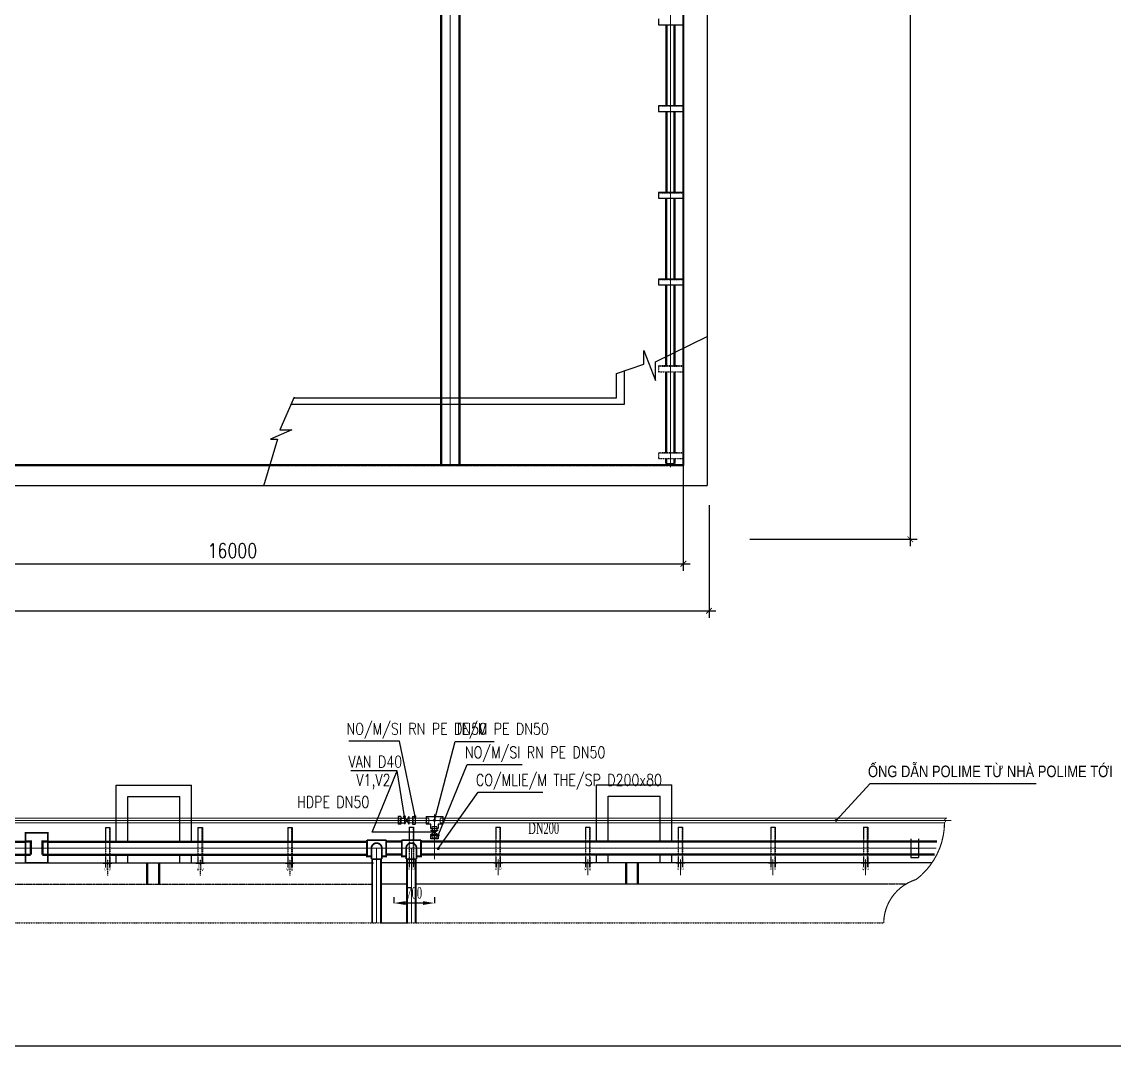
# Model space of a CAD drawing. Header units: millimetres. Extents: x -702765 to 835888, y -645289 to 262.
# Drawn here: x 765874 to 784754, y -341137 to -323426 of the extents above; entities that cross this region are included whole.
import ezdxf
from ezdxf.enums import TextEntityAlignment as Align

# ---------------------------------------------------------------- set-up
doc = ezdxf.new("R2010")
doc.units = ezdxf.units.MM
doc.header["$LTSCALE"] = 0.01
for name, pattern in [('CENTER', [2, 1.25, -0.25, 0.25, -0.25]), ('DASHED', [19.05, 12.7, -6.35]), ('HIDDEN', [9.525, 6.35, -3.175]), ('HIDDEN2', [0.1875, 0.125, -0.0625])]:
    doc.linetypes.add(name, pattern=pattern)
for name, color, linetype, lineweight in [('duong khuat', 49, 'HIDDEN2', 9), ('duong tam', 6, 'CENTER', 9), ('NET KHUAT', 8, 'HIDDEN2', 9), ('ong phan phoi bun', 3, 'Continuous', 25)]:
    doc.layers.add(name, color=color, linetype=linetype, lineweight=lineweight)
for name, color, linetype in [('HACTH', 9, 'Continuous'), ('TEXT', 2, 'Continuous'), ('THEP', 4, 'Continuous')]:
    doc.layers.add(name, color=color, linetype=linetype)
doc.styles.add('text', font='romans.shx', dxfattribs={"width": 0.8, "bigfont": 'romansvn.shx'})
doc.styles.add('TUYEN', font='vntimeh.shx', dxfattribs={"width": 0.6, "height": 200})
doc.dimstyles.new('1-100', dxfattribs={"dimscale": 100, "dimtxt": 2.5, "dimasz": 1, "dimexe": 1.2, "dimexo": 0, "dimgap": 1, "dimtad": 1, "dimdec": 0, "dimtxsty": 'text', "dimblk": 'ARCHTICK', "dimcen": 2, "dimdle": 1.2, "dimclrd": 1, "dimclre": 1, "dimclrt": 2, "dimadec": 0, "dimazin": 0, "dimtfac": 1, "dimtdec": 0, "dimtix": 1, "dimtmove": 2, "dimatfit": 3, "dimldrblk": 'ARCHTICK', "dimfxl": 0, "dimarcsym": 0})
doc.dimstyles.new('D2', dxfattribs={"dimtxt": 200, "dimasz": 300, "dimexe": 0.18, "dimexo": 6.25, "dimgap": 50, "dimtad": 1, "dimdec": 0, "dimzin": 12, "dimdsep": 46, "dimtxsty": 'TUYEN', "dimcen": 0.09, "dimdle": 80, "dimclrd": 1, "dimclre": 1, "dimclrt": 2, "dimadec": 0, "dimazin": 0, "dimtfac": 0.000899191, "dimtdec": 0, "dimtofl": 0, "dimtmove": 2, "dimatfit": 3, "dimfxl": 0, "dimtolj": 1, "dimtzin": 12, "dimarcsym": 0})

# ---------------------------------------------------------------- blocks, each defined once
blk = doc.blocks.new('_ArchTick')
at = {"color": 0, "linetype": 'ByBlock', "const_width": 0.15}
blk.add_lwpolyline([(-0.5, -0.5), (0.5, 0.5)], dxfattribs=at)
blk = doc.blocks.new('*D234')
at = {"layer": 'Defpoints', "color": 0}
for p in [(729282, -331781), (777751, -331781), (777751, -333610)]:
    blk.add_point(p, dxfattribs=at)
at = {"layer": 'THEP', "color": 1, "lineweight": -2}
for p, q in [((729282, -331781), (729282, -333730)), ((777751, -331781), (777751, -333730)), ((729162, -333610), (777871, -333610))]:
    blk.add_line(p, q, dxfattribs=at)
at = {"layer": 'THEP', "color": 1, "lineweight": -2, "xscale": 100, "yscale": 100, "zscale": 100, "rotation": 180}
blk.add_blockref('_ArchTick', (729282, -333610), dxfattribs=at)
at = {"layer": 'THEP', "color": 1, "lineweight": -2, "xscale": 100, "yscale": 100, "zscale": 100}
blk.add_blockref('_ArchTick', (777751, -333610), dxfattribs=at)
at = {"layer": 'THEP', "color": 2, "insert": (753517, -333385), "char_height": 250, "attachment_point": 5, "style": 'text'}
blk.add_mtext('60000', dxfattribs=at)
blk = doc.blocks.new('*D235')
at = {"layer": 'Defpoints', "color": 0}
for p in [(777307, -308982), (778457, -332372), (781229, -332372)]:
    blk.add_point(p, dxfattribs=at)
at = {"layer": 'THEP', "color": 1, "lineweight": -2}
for p, q in [((781229, -308862), (781229, -332492)), ((777307, -308982), (781349, -308982)), ((778457, -332372), (781349, -332372))]:
    blk.add_line(p, q, dxfattribs=at)
at = {"layer": 'THEP', "color": 1, "lineweight": -2, "xscale": 100, "yscale": 100, "zscale": 100}
for p, rotation in [((781229, -308982), 90), ((781229, -332372), 270)]:
    blk.add_blockref('_ArchTick', p, dxfattribs=dict(at, rotation=rotation))
at = {"layer": 'THEP', "color": 2, "insert": (781004, -320677), "char_height": 250, "attachment_point": 5, "rotation": 90, "style": 'text'}
blk.add_mtext('24000', dxfattribs=at)
blk = doc.blocks.new('*D236')
at = {"layer": 'Defpoints', "color": 0}
for p in [(761718, -331096), (777307, -331096), (777307, -332796)]:
    blk.add_point(p, dxfattribs=at)
at = {"layer": 'THEP', "color": 1, "lineweight": -2}
for p, q in [((761718, -331096), (761718, -332916)), ((777307, -331096), (777307, -332916)), ((761598, -332796), (777427, -332796))]:
    blk.add_line(p, q, dxfattribs=at)
at = {"layer": 'THEP', "color": 1, "lineweight": -2, "xscale": 100, "yscale": 100, "zscale": 100, "rotation": 180}
blk.add_blockref('_ArchTick', (761718, -332796), dxfattribs=at)
at = {"layer": 'THEP', "color": 1, "lineweight": -2, "xscale": 100, "yscale": 100, "zscale": 100}
blk.add_blockref('_ArchTick', (777307, -332796), dxfattribs=at)
at = {"layer": 'THEP', "color": 2, "insert": (769513, -332571), "char_height": 250, "attachment_point": 5, "style": 'text'}
blk.add_mtext('16000', dxfattribs=at)
blk = doc.blocks.new('*D250')
at = {"layer": 'Defpoints', "color": 0, "linetype": 'Continuous'}
for p in [(773006, -337905), (772306, -337960), (772306, -338663)]:
    blk.add_point(p, dxfattribs=at)
at = {"layer": 'HACTH', "color": 1, "linetype": 'ByBlock', "lineweight": -2}
for p, q in [((772306, -338563), (772306, -338663)), ((772806, -338663), (772506, -338663)), ((773006, -338563), (773006, -338663))]:
    blk.add_line(p, q, dxfattribs=at)
at = {"layer": 'HACTH', "color": 1, "linetype": 'Continuous'}
for points in [[(772506, -338630), (772506, -338696), (772306, -338663)], [(772806, -338630), (772806, -338696), (773006, -338663)]]:
    blk.add_solid(points, dxfattribs=at)
at = {"layer": 'HACTH', "color": 2, "linetype": 'Continuous', "insert": (772656, -338488), "char_height": 200, "attachment_point": 5, "style": 'TUYEN'}
blk.add_mtext('\\A1;700', dxfattribs=at)

msp = doc.modelspace()

# ---------------------------------------------------------------- linework, layer by layer
for p, q in [((777718.3, -308612.9), (777718.3, -331444.3)), ((777307.4, -312308.9), (777307.4, -331096)), ((776880.6, -323376), (776880.6, -323476)), ((776880.6, -323476), (777307.4, -323476)), ((777307.4, -324876), (776880.6, -324876)), ((776880.6, -324876), (776880.6, -324976)), ((776880.6, -324976), (777307.4, -324976)), ((777307.4, -326376), (776880.6, -326376)), ((776880.6, -326376), (776880.6, -326476)), ((776880.6, -326476), (777307.4, -326476)), ((776880.6, -327876), (776880.6, -327976)), ((777307.4, -327876), (776880.6, -327876)), ((776880.6, -327976), (777307.4, -327976)), ((761308.8, -331096), (770160, -331096)), ((760892.9, -331444.3), (777718.3, -331444.3)), ((767506.4, -336622.2), (768806.4, -336622.2)), ((767506.4, -337602.6), (767506.4, -336622.2)), ((768806.4, -337602.6), (768806.4, -336622.2)), ((775806.4, -336616), (777106.4, -336616)), ((775806.4, -337596.4), (775806.4, -336616)), ((777106.4, -337596.4), (777106.4, -336616)), ((767706.4, -336822.2), (768606.4, -336822.2)), ((767706.4, -337602.6), (767706.4, -336822.2)), ((768606.4, -337602.6), (768606.4, -336822.2)), ((776006.4, -336816), (776906.4, -336816)), ((776006.4, -337596.4), (776006.4, -336816)), ((776906.4, -337596.4), (776906.4, -336816)), ((767506.4, -337966), (767506.4, -337827.6)), ((767706.4, -337966), (767706.4, -337827.6)), ((768606.4, -337966), (768606.4, -337827.6)), ((768806.4, -337966), (768806.4, -337827.6)), ((775806.4, -337959.8), (775806.4, -337821.4)), ((776006.4, -337959.8), (776006.4, -337821.4)), ((776906.4, -337959.8), (776906.4, -337821.4)), ((777106.4, -337959.8), (777106.4, -337821.4)), ((756509.9, -337966), (768881.4, -337966)), ((769031.4, -337966), (771953, -337966)), ((772081.4, -337959.8), (772531.4, -337959.8)), ((772681.4, -337959.8), (773486.5, -337959.8)), ((772809.9, -337959.8), (781597.8, -337959.8)), ((772081.4, -338328.9), (772531.4, -338328.9)), ((772681.4, -338328.9), (780828.8, -338328.9)), ((772081.4, -339006.2), (772531.4, -339006.2))]:
    msp.add_line(p, q)
at = {"linetype": 'HIDDEN', "ltscale": 0.2}
for p, q in [((777307.4, -324886), (776880.6, -324886)), ((777307.4, -326386), (776880.6, -326386))]:
    msp.add_line(p, q, dxfattribs=at)
at = {"linetype": 'HIDDEN', "ltscale": 0.5}
msp.add_line((777307.4, -327886), (776880.6, -327886), dxfattribs=at)
at = {"linetype": 'HIDDEN'}
for p, q in [((776880.6, -329376), (776880.6, -329476)), ((777307.4, -329376), (776880.6, -329376)), ((777307.4, -329386), (776880.6, -329386)), ((776880.6, -329476), (777307.4, -329476)), ((776880.6, -330876), (776880.6, -330976)), ((777307.4, -330876), (776880.6, -330876)), ((777307.4, -330886), (776880.6, -330886)), ((776880.6, -330976), (777307.4, -330976))]:
    msp.add_line(p, q, dxfattribs=at)
at = {"linetype": 'DASHED'}
for p, q in [((770160, -331096), (777307.4, -331096)), ((764528.8, -338335.1), (771931.4, -338335.1)), ((780828.8, -338328.9), (781163.7, -338328.9))]:
    msp.add_line(p, q, dxfattribs=at)
at = {"color": 4}
for p, q in [((767318.9, -337359), (767393.9, -337359)), ((767318.9, -337359), (767318.9, -337561.6)), ((767393.9, -337359), (767393.9, -337561.6)), ((768918.9, -337359), (768918.9, -337561.6)), ((768918.9, -337359), (768993.9, -337359)), ((768993.9, -337359), (768993.9, -337561.6)), ((770468.9, -337359), (770468.9, -337561.6)), ((770468.9, -337359), (770543.9, -337359)), ((770543.9, -337359), (770543.9, -337561.6)), ((772568.9, -337352.8), (772568.9, -337555.4)), ((772568.9, -337352.8), (772643.9, -337352.8)), ((772643.9, -337352.8), (772643.9, -337555.4)), ((774068.9, -337352.8), (774068.9, -337555.4)), ((774068.9, -337352.8), (774143.9, -337352.8)), ((774143.9, -337352.8), (774143.9, -337555.4)), ((775618.9, -337352.8), (775693.9, -337352.8)), ((775618.9, -337352.8), (775618.9, -337555.4)), ((775693.9, -337352.8), (775693.9, -337555.4)), ((777218.9, -337352.8), (777293.9, -337352.8)), ((777218.9, -337352.8), (777218.9, -337555.4)), ((777293.9, -337352.8), (777293.9, -337555.4)), ((778818.9, -337352.8), (778893.9, -337352.8)), ((778818.9, -337352.8), (778818.9, -337555.4)), ((778893.9, -337352.8), (778893.9, -337555.4)), ((780418.9, -337352.8), (780493.9, -337352.8)), ((780418.9, -337352.8), (780418.9, -337555.4)), ((780493.9, -337352.8), (780493.9, -337555.4)), ((767318.9, -337868.6), (767318.9, -338046.6)), ((767393.9, -337868.6), (767393.9, -338046.6)), ((768918.9, -337868.6), (768918.9, -337966)), ((768993.9, -337868.6), (768993.9, -337966)), ((770468.9, -337868.6), (770468.9, -338046.6)), ((770543.9, -337868.6), (770543.9, -338046.6)), ((772568.9, -337862.4), (772568.9, -338040.4)), ((772643.9, -337862.4), (772643.9, -338040.4)), ((774068.9, -337862.4), (774068.9, -338040.4)), ((774143.9, -337862.4), (774143.9, -338040.4)), ((775618.9, -337862.4), (775618.9, -338040.4)), ((775693.9, -337862.4), (775693.9, -338040.4)), ((777218.9, -337862.4), (777218.9, -338040.4)), ((777293.9, -337862.4), (777293.9, -338040.4)), ((778818.9, -337862.4), (778818.9, -338040.4)), ((778893.9, -337862.4), (778893.9, -338040.4)), ((780418.9, -337862.4), (780418.9, -338040.4)), ((780493.9, -337862.4), (780493.9, -338040.4)), ((767319.4, -338095.8), (767318.4, -338095.8)), ((767393.4, -338095.8), (767394.4, -338095.8)), ((768919.4, -338095.8), (768918.4, -338095.8)), ((768993.4, -338095.8), (768994.4, -338095.8)), ((770469.4, -338095.8), (770468.4, -338095.8)), ((770543.4, -338095.8), (770544.4, -338095.8)), ((772569.4, -338089.6), (772568.4, -338089.6)), ((772643.4, -338089.6), (772644.4, -338089.6)), ((774069.4, -338089.6), (774068.4, -338089.6)), ((774143.4, -338089.6), (774144.4, -338089.6)), ((775619.4, -338089.6), (775618.4, -338089.6)), ((775693.4, -338089.6), (775694.4, -338089.6)), ((777219.4, -338089.6), (777218.4, -338089.6)), ((777293.4, -338089.6), (777294.4, -338089.6)), ((778819.4, -338089.6), (778818.4, -338089.6)), ((778893.4, -338089.6), (778894.4, -338089.6)), ((780419.4, -338089.6), (780418.4, -338089.6)), ((780493.4, -338089.6), (780494.4, -338089.6))]:
    msp.add_line(p, q, dxfattribs=at)
at = {"color": 4, "linetype": 'HIDDEN', "ltscale": 0.4}
for p, q in [((767386.9, -337359), (767386.9, -338046.6)), ((768986.9, -337359), (768986.9, -337966)), ((770536.9, -337359), (770536.9, -338046.6)), ((772636.9, -337352.8), (772636.9, -338040.4)), ((774136.9, -337352.8), (774136.9, -338040.4)), ((775686.9, -337352.8), (775686.9, -338040.4)), ((777286.9, -337352.8), (777286.9, -338040.4)), ((778886.9, -337352.8), (778886.9, -338040.4)), ((780486.9, -337352.8), (780486.9, -338040.4)), ((772568.9, -337555.4), (772568.9, -337862.4)), ((772643.9, -337555.4), (772643.9, -337862.4)), ((774068.9, -337555.4), (774068.9, -337862.4)), ((774143.9, -337555.4), (774143.9, -337862.4)), ((775618.9, -337555.4), (775618.9, -337862.4)), ((775693.9, -337555.4), (775693.9, -337862.4)), ((777218.9, -337555.4), (777218.9, -337862.4)), ((777293.9, -337555.4), (777293.9, -337862.4)), ((778818.9, -337555.4), (778818.9, -337862.4)), ((778893.9, -337555.4), (778893.9, -337862.4)), ((780418.9, -337555.4), (780418.9, -337862.4)), ((780493.9, -337555.4), (780493.9, -337862.4)), ((767318.9, -337561.6), (767318.9, -337868.6)), ((767393.9, -337561.6), (767393.9, -337868.6)), ((768918.9, -337561.6), (768918.9, -337868.6)), ((768993.9, -337561.6), (768993.9, -337868.6)), ((770468.9, -337561.6), (770468.9, -337868.6)), ((770543.9, -337561.6), (770543.9, -337868.6))]:
    msp.add_line(p, q, dxfattribs=at)
at = {"color": 3, "linetype": 'CENTER', "ltscale": 0.2}
for p, q in [((767356.4, -337910.4), (767356.4, -338185.4)), ((768956.4, -337910.4), (768956.4, -338185.4)), ((770506.4, -337910.4), (770506.4, -338185.4))]:
    msp.add_line(p, q, dxfattribs=at)
at = {"color": 3, "linetype": 'CENTER'}
msp.add_line((722738.3, -339006.2), (780770.9, -339006.2), dxfattribs=at)
at = {"linetype": 'Continuous'}
for points in [[(761718.3, -308982), (777307.4, -308982), (777307.4, -331096), (761718.3, -331096)], [(761728.3, -308992), (777297.4, -308992), (777297.4, -331086), (761728.3, -331086)]]:
    msp.add_lwpolyline(points, close=True, dxfattribs=at)
at = {"linetype": 'HIDDEN', "ltscale": 300, "const_width": 40}
for points in [[(773120.4, -308982), (773120.4, -331096)], [(773436.2, -308982), (773436.2, -331096)]]:
    msp.add_lwpolyline(points, dxfattribs=at)
at = {"const_width": 40}
for points in [[(777014.1, -323476), (777014.1, -324876)], [(777152.6, -323476), (777152.6, -324876)], [(777014.1, -324976), (777014.1, -326376)], [(777152.6, -324976), (777152.6, -326376)], [(777009.9, -326476), (777009.9, -327876)], [(777152.6, -326476), (777152.6, -327876)], [(760806.4, -337602.6), (765937.4, -337602.6)], [(766323.3, -337602.6), (768806.4, -337602.6)], [(768806.4, -337602.6), (771839.7, -337602.6)], [(772173, -337596.4), (772439.7, -337596.4)], [(772773, -337596.4), (777106.4, -337596.4)], [(777106.4, -337596.4), (781692.3, -337596.4)], [(760806.4, -337827.6), (765937.4, -337827.6)], [(766323.3, -337827.6), (768806.4, -337827.6)], [(768806.4, -337827.6), (771839.7, -337827.6)], [(772173, -337821.4), (772439.7, -337821.4)], [(772773, -337821.4), (777106.4, -337821.4)], [(777106.4, -337821.4), (781648.9, -337821.4)], [(768038.8, -338337.6), (768038.8, -337968.1)], [(768247.3, -338337.6), (768247.3, -337968.1)], [(776318.7, -338331.4), (776318.7, -337961.8)], [(776520.8, -338331.4), (776520.8, -337961.8)]]:
    msp.add_lwpolyline(points, dxfattribs=at)
at = {"linetype": 'HIDDEN', "ltscale": 2}
for points, const_width in [([(777009.9, -327976), (777009.9, -329376)], 40), ([(777152.6, -327976), (777152.6, -329376)], 40), ([(777009.9, -329476), (777009.9, -330876)], 40), ([(777152.6, -329476), (777152.6, -330876)], 40), ([(777009.9, -330976), (777009.9, -331066)], 40), ([(777158.7, -331066), (777009.9, -331066)], 20), ([(777152.6, -330976), (777152.6, -331066)], 40)]:
    msp.add_lwpolyline(points, dxfattribs=dict(at, const_width=const_width))
at = {"color": 4}
for points, const_width in [([(780770.9, -339006.2, -0.3273797), (781332.2, -338255.2, 0.2323047), (781821.5, -337273)], 20), ([(772096.4, -337716, 1), (771916.4, -337716, 1)], 30), ([(772696.4, -337716, 1), (772516.4, -337716, 1)], 30), ([(767318.4, -338095.8, -0.4142136), (767306.4, -338083.8, -0.4142136)], 6), ([(767331.4, -338083.8, -0.4142136), (767319.4, -338095.8, -0.4142136)], 6), ([(767381.4, -338083.8, 0.4142136), (767393.4, -338095.8, 0.4142136)], 6), ([(767394.4, -338095.8, 0.4142136), (767406.4, -338083.8, 0.4142136)], 6), ([(768918.4, -338095.8, -0.4142136), (768906.4, -338083.8, -0.4142136)], 6), ([(768931.4, -338083.8, -0.4142136), (768919.4, -338095.8, -0.4142136)], 6), ([(768981.4, -338083.8, 0.4142136), (768993.4, -338095.8, 0.4142136)], 6), ([(768994.4, -338095.8, 0.4142136), (769006.4, -338083.8, 0.4142136)], 6), ([(770468.4, -338095.8, -0.4142136), (770456.4, -338083.8, -0.4142136)], 6), ([(770481.4, -338083.8, -0.4142136), (770469.4, -338095.8, -0.4142136)], 6), ([(770531.4, -338083.8, 0.4142136), (770543.4, -338095.8, 0.4142136)], 6), ([(770544.4, -338095.8, 0.4142136), (770556.4, -338083.8, 0.4142136)], 6), ([(772568.4, -338089.6, -0.4142136), (772556.4, -338077.6, -0.4142136)], 6), ([(772581.4, -338077.6, -0.4142136), (772569.4, -338089.6, -0.4142136)], 6), ([(772631.4, -338077.6, 0.4142136), (772643.4, -338089.6, 0.4142136)], 6), ([(772644.4, -338089.6, 0.4142136), (772656.4, -338077.6, 0.4142136)], 6), ([(774068.4, -338089.6, -0.4142136), (774056.4, -338077.6, -0.4142136)], 6), ([(774081.4, -338077.6, -0.4142136), (774069.4, -338089.6, -0.4142136)], 6), ([(774131.4, -338077.6, 0.4142136), (774143.4, -338089.6, 0.4142136)], 6), ([(774144.4, -338089.6, 0.4142136), (774156.4, -338077.6, 0.4142136)], 6), ([(775618.4, -338089.6, -0.4142136), (775606.4, -338077.6, -0.4142136)], 6), ([(775631.4, -338077.6, -0.4142136), (775619.4, -338089.6, -0.4142136)], 6), ([(775681.4, -338077.6, 0.4142136), (775693.4, -338089.6, 0.4142136)], 6), ([(775694.4, -338089.6, 0.4142136), (775706.4, -338077.6, 0.4142136)], 6), ([(777218.4, -338089.6, -0.4142136), (777206.4, -338077.6, -0.4142136)], 6), ([(777231.4, -338077.6, -0.4142136), (777219.4, -338089.6, -0.4142136)], 6), ([(777281.4, -338077.6, 0.4142136), (777293.4, -338089.6, 0.4142136)], 6), ([(777294.4, -338089.6, 0.4142136), (777306.4, -338077.6, 0.4142136)], 6), ([(778818.4, -338089.6, -0.4142136), (778806.4, -338077.6, -0.4142136)], 6), ([(778831.4, -338077.6, -0.4142136), (778819.4, -338089.6, -0.4142136)], 6), ([(778881.4, -338077.6, 0.4142136), (778893.4, -338089.6, 0.4142136)], 6), ([(778894.4, -338089.6, 0.4142136), (778906.4, -338077.6, 0.4142136)], 6), ([(780418.4, -338089.6, -0.4142136), (780406.4, -338077.6, -0.4142136)], 6), ([(780431.4, -338077.6, -0.4142136), (780419.4, -338089.6, -0.4142136)], 6), ([(780481.4, -338077.6, 0.4142136), (780493.4, -338089.6, 0.4142136)], 6), ([(780494.4, -338089.6, 0.4142136), (780506.4, -338077.6, 0.4142136)], 6)]:
    msp.add_lwpolyline(points, format="xyb", dxfattribs=dict(at, const_width=const_width))
at = {"const_width": 30}
msp.add_lwpolyline([(766323.3, -337447.9), (765937.4, -337447.9), (765937.4, -337966), (766323.3, -337966)], close=True, dxfattribs=at)
at = {"linetype": 'HIDDEN', "const_width": 40}
for points in [[(765937.4, -337599.3), (766029.4, -337599.3), (766029.4, -337827.6)], [(766323.3, -337599.3), (766231.2, -337599.3), (766231.2, -337827.6)], [(765937.4, -337827.6), (766029.4, -337827.6)], [(766323.3, -337827.6), (766231.2, -337827.6)]]:
    msp.add_lwpolyline(points, dxfattribs=at)
at = {"color": 4, "const_width": 30}
for points in [[(771916.4, -337855.5), (771839.7, -337855.5), (771839.7, -337574.3)], [(771839.7, -337574.3), (772173, -337574.3)], [(771916.4, -337716), (771916.4, -337903.1)], [(772096.4, -337716), (772096.4, -337903.1)], [(772102.1, -337855.5), (772173, -337855.5), (772173, -337574.3)], [(772516.4, -337855.5), (772439.7, -337855.5), (772439.7, -337574.3)], [(772439.7, -337574.3), (772773, -337574.3)], [(772516.4, -337716), (772516.4, -337903.1)], [(772696.4, -337716), (772696.4, -337903.1)], [(772702.1, -337855.5), (772773, -337855.5), (772773, -337574.3)], [(771916.4, -337903.1), (772096.4, -337903.1)], [(772516.4, -337903.1), (772696.4, -337903.1)]]:
    msp.add_lwpolyline(points, dxfattribs=at)
at = {"color": 7, "ltscale": 0.3, "const_width": 30}
for points in [[(771931.4, -337903.1), (771931.4, -339006.2)], [(772531.4, -337903.1), (772531.4, -339006.2)]]:
    msp.add_lwpolyline(points, dxfattribs=at)
at = {"color": 7, "ltscale": 0.2, "const_width": 30}
for points in [[(772081.4, -337903.1), (772081.4, -339006.2)], [(772681.4, -337903.1), (772681.4, -339006.2)]]:
    msp.add_lwpolyline(points, dxfattribs=at)
at = {"color": 4}
for points in [[(767281.4, -337966), (767431.4, -337966), (767431.4, -337978), (767281.4, -337978)], [(768881.4, -337966), (769031.4, -337966), (769031.4, -337978), (768881.4, -337978)], [(770431.4, -337966), (770581.4, -337966), (770581.4, -337978), (770431.4, -337978)], [(772531.4, -337959.8), (772681.4, -337959.8), (772681.4, -337971.8), (772531.4, -337971.8)], [(774031.4, -337959.8), (774181.4, -337959.8), (774181.4, -337971.8), (774031.4, -337971.8)], [(775581.4, -337959.8), (775731.4, -337959.8), (775731.4, -337971.8), (775581.4, -337971.8)], [(777181.4, -337959.8), (777331.4, -337959.8), (777331.4, -337971.8), (777181.4, -337971.8)], [(778781.4, -337959.8), (778931.4, -337959.8), (778931.4, -337971.8), (778781.4, -337971.8)], [(780381.4, -337959.8), (780531.4, -337959.8), (780531.4, -337971.8), (780381.4, -337971.8)]]:
    msp.add_lwpolyline(points, close=True, dxfattribs=at)
at = {"color": 4, "ltscale": 0.3, "const_width": 6}
for points in [[(767306.4, -338055), (767306.4, -338083.8)], [(767331.4, -337978), (767331.4, -338083.8)], [(767381.4, -337978), (767381.4, -338083.8)], [(767406.4, -338055), (767406.4, -338083.8)], [(768906.4, -338055), (768906.4, -338083.8)], [(768931.4, -337978), (768931.4, -338083.8)], [(768981.4, -337978), (768981.4, -338083.8)], [(769006.4, -338055), (769006.4, -338083.8)], [(770456.4, -338055), (770456.4, -338083.8)], [(770481.4, -337978), (770481.4, -338083.8)], [(770531.4, -337978), (770531.4, -338083.8)], [(770556.4, -338055), (770556.4, -338083.8)], [(772556.4, -338048.7), (772556.4, -338077.6)], [(772581.4, -337971.8), (772581.4, -338077.6)], [(772631.4, -337971.8), (772631.4, -338077.6)], [(772656.4, -338048.7), (772656.4, -338077.6)], [(774056.4, -338048.7), (774056.4, -338077.6)], [(774081.4, -337971.8), (774081.4, -338077.6)], [(774131.4, -337971.8), (774131.4, -338077.6)], [(774156.4, -338048.7), (774156.4, -338077.6)], [(775606.4, -338048.7), (775606.4, -338077.6)], [(775631.4, -337971.8), (775631.4, -338077.6)], [(775681.4, -337971.8), (775681.4, -338077.6)], [(775706.4, -338048.7), (775706.4, -338077.6)], [(777206.4, -338048.7), (777206.4, -338077.6)], [(777231.4, -337971.8), (777231.4, -338077.6)], [(777281.4, -337971.8), (777281.4, -338077.6)], [(777306.4, -338048.7), (777306.4, -338077.6)], [(778806.4, -338048.7), (778806.4, -338077.6)], [(778831.4, -337971.8), (778831.4, -338077.6)], [(778881.4, -337971.8), (778881.4, -338077.6)], [(778906.4, -338048.7), (778906.4, -338077.6)], [(780406.4, -338048.7), (780406.4, -338077.6)], [(780431.4, -337971.8), (780431.4, -338077.6)], [(780481.4, -337971.8), (780481.4, -338077.6)], [(780506.4, -338048.7), (780506.4, -338077.6)]]:
    msp.add_lwpolyline(points, dxfattribs=at)
at = {"layer": 'duong khuat', "ltscale": 2000}
for p, q in [((756848.8, -337193), (772380.5, -337193)), ((756848.8, -337273), (772380.5, -337273)), ((772563, -337193), (772628.2, -337193)), ((772563, -337273), (772628.2, -337273)), ((772669.7, -337193), (772864, -337193)), ((772669.7, -337273), (772864, -337273)), ((773148.8, -337193), (781864.2, -337193)), ((773148.8, -337273), (781821.5, -337273))]:
    msp.add_line(p, q, dxfattribs=at)
msp.add_spline([(781864.2, -337193), (781829.2, -337214.4), (781829.2, -337233), (781837.7, -337252.3), (781821.5, -337273)], degree=3, dxfattribs=at)
at = {"layer": 'duong tam', "ltscale": 200}
for p, q in [((777084.3, -308450.2), (777084.3, -331129)), ((773274.8, -308493.9), (773274.8, -331096)), ((773006.4, -337124.9), (773006.4, -337905.2)), ((740906.3, -337233), (781938.3, -337233)), ((760901.4, -337716), (768918.9, -337716)), ((768889.3, -337716), (772807.2, -337716)), ((772006.4, -337716), (772006.4, -339006.9)), ((772606.4, -337716), (772606.4, -339006.9)), ((772807.2, -337716), (781675.9, -337711.5)), ((774106.4, -337904.2), (774106.4, -338179.2)), ((775656.4, -337904.2), (775656.4, -338179.2)), ((777256.4, -337904.2), (777256.4, -338179.2)), ((778856.4, -337904.2), (778856.4, -338179.2)), ((780456.4, -337904.2), (780456.4, -338179.2))]:
    msp.add_line(p, q, dxfattribs=at)
at = {"layer": 'HACTH', "linetype": 'Continuous'}
for p, q in [((776826.4, -329306.5), (777716.6, -328867.9)), ((776626.8, -329346.4), (776626.8, -329107.1)), ((776626.8, -329107.1), (776826.4, -329625.5)), ((776154.6, -329503.7), (776626.8, -329346.4)), ((776826.4, -329625.5), (776826.4, -329306.5)), ((776154, -329925.1), (776154.6, -329503.7)), ((776290.7, -330039.4), (776290.7, -329458.3)), ((770579.7, -329914.4), (770336.2, -330482.2)), ((770575.1, -329925.1), (776154, -329925.1)), ((770526.1, -330039.4), (776290.7, -330039.4)), ((770539.1, -330482.2), (770173.8, -330644.4)), ((770336.2, -330482.2), (770539.1, -330482.2)), ((770295.6, -330644.4), (770052.1, -331455.5)), ((770173.8, -330644.4), (770295.6, -330644.4))]:
    msp.add_line(p, q, dxfattribs=at)
at = {"layer": 'NET KHUAT'}
msp.add_line((781242, -337722.2), (781370.7, -337722.2), dxfattribs=at)
at = {"layer": 'NET KHUAT', "ltscale": 200}
for points in [[(772412.8, -337193), (772380.5, -337193), (772380.5, -337273), (772412.8, -337273)], [(772637.4, -337193), (772669.7, -337193), (772669.7, -337273), (772637.4, -337273)], [(772907.3, -337193), (772864, -337193), (772864, -337273), (772907.3, -337273)], [(773105.4, -337193), (773148.8, -337193), (773148.8, -337273), (773105.4, -337273)]]:
    msp.add_lwpolyline(points, close=True, dxfattribs=at)
for points in [[(772965.5, -337375.4), (772965.5, -337340.3), (773045.5, -337340.3), (773045.5, -337375.4)], [(773045.5, -337493.7), (773045.5, -337536.8), (772965.5, -337536.8), (772965.5, -337493.7)]]:
    msp.add_lwpolyline(points, dxfattribs=at)
at = {"layer": 'ong phan phoi bun'}
for p, q in [((772380.5, -337168.7), (772380.5, -337297.3)), ((772422, -337168.7), (772380.5, -337168.7)), ((772422, -337168.7), (772422, -337297.3)), ((772487.3, -337168.7), (772487.3, -337297.3)), ((772487.3, -337168.7), (772563, -337297.3)), ((772563, -337168.7), (772487.3, -337297.3)), ((772563, -337168.7), (772563, -337297.3)), ((772628.2, -337168.7), (772628.2, -337297.3)), ((772628.2, -337168.7), (772669.7, -337168.7)), ((772669.7, -337168.7), (772669.7, -337297.3)), ((772864, -337168.7), (773148.8, -337168.7)), ((772864, -337168.7), (772864, -337297.3)), ((773148.8, -337168.7), (773148.8, -337297.3)), ((772422, -337297.3), (772380.5, -337297.3)), ((772422, -337193), (772487.3, -337193)), ((772422, -337273), (772487.3, -337273)), ((772628.2, -337297.3), (772669.7, -337297.3)), ((772942, -337297.3), (772864, -337297.3)), ((772942, -337375.4), (772942, -337297.3)), ((773070.7, -337297.3), (773070.7, -337375.4)), ((773148.8, -337297.3), (773070.7, -337297.3)), ((772939.7, -337401.1), (773068.4, -337401.1)), ((772939.7, -337476.8), (773068.4, -337401.1)), ((772939.7, -337401.1), (773068.4, -337476.8)), ((772939.7, -337476.8), (773068.4, -337476.8)), ((773070.7, -337375.4), (772942, -337375.4)), ((772965.5, -337375.4), (772965.5, -337401.1)), ((772965.5, -337476.8), (772965.5, -337493.7)), ((773045.5, -337375.4), (773045.5, -337401.1)), ((773045.5, -337476.8), (773045.5, -337493.7)), ((781242, -337549.7), (781242, -337877.3)), ((781370.7, -337549.7), (781370.7, -337877.3)), ((781242, -337877.3), (781370.7, -337877.3))]:
    msp.add_line(p, q, dxfattribs=at)
msp.add_lwpolyline([(772942, -337493.7), (773070.7, -337493.7), (773070.7, -337549.7), (772942, -337549.7)], close=True, dxfattribs=at)
at = {"layer": 'TEXT', "linetype": 'Continuous'}
msp.add_lwpolyline([(711460.4, -275353.5), (804608.4, -275353.5), (804608.4, -341137.4), (711460.4, -341137.4)], close=True, dxfattribs=at)

# ---------------------------------------------------------------- texts
at = {"layer": 'HACTH', "color": 4, "style": 'TUYEN', "width": 0.6}
msp.add_text('DN200', height=200, dxfattribs=at).set_placement((774894.6, -337467.7), align=Align.CENTER)
at = {"layer": 'HACTH', "color": 4, "char_height": 200, "width": 10494.084, "attachment_point": 1, "style": 'text'}
for s, insert in [('{\\Fromand,romandvn|c0;NO/M/SI RN PE DN50}', (771485.1, -335550.9)), ('{\\Fromand,romandvn|c0;TE/M PE DN50}', (773365.1, -335550.9)), ('{\\Fromand,romandvn|c0;NO/M/SI RN PE DN50}', (773532.3, -335956.6)), ('{\\Fromand,romandvn|c0;VAN D40}', (771521.3, -336119.8)), ('{\\fArial|b0|i0|c0|p34;ỐNG DẪN POLIME TỪ NHÀ POLIME TỚI}', (780498.8, -336286.1)), ('{\\Fromand,romandvn|c0;CO/MLIE/M THE/SP D200x80}', (773722.3, -336434.1)), ('{\\Fromand,romandvn|c0;V1,V2}', (771656.2, -336434.8)), ('{\\Fromand,romandvn|c0;HDPE DN50 }', (770631.6, -336816.2))]:
    msp.add_mtext(s, dxfattribs=dict(at, insert=insert))

# ---------------------------------------------------------------- dimensions: what is measured, and where the dimension line sits
at = {"layer": 'HACTH', "linetype": 'Continuous'}
dim = msp.add_linear_dim(base=(772306.4, -338663), p1=(773006.4, -337905.2), p2=(772306.4, -337959.8), dimstyle='D2', override={"dimasz": 200, "dimgap": 75, "dimcen": 40, "dimfxl": 100, "dimfxlon": 1, "dimarcsym": 1}, dxfattribs=at)
dim.commit()
dim.dimension.update_dxf_attribs({"geometry": '*D250', "text_midpoint": (772656.4, -338488)})
at = {"layer": 'THEP'}
dim = msp.add_linear_dim(base=(781229.3, -332372.4), p1=(777307.4, -308982), p2=(778457.4, -332372.4), angle=90, text='24000', dimstyle='1-100', dxfattribs=at)
dim.commit()
dim.dimension.update_dxf_attribs({"geometry": '*D235', "text_midpoint": (781004.3, -320677.2)})
for base, p1, p2, text, picture, middle in [((777307.4, -332795.9), (761718.3, -331096), (777307.4, -331096), '16000', '*D236', (769512.9, -332570.9)), ((777751.5, -333610.2), (729282.3, -331780.8), (777751.5, -331780.8), '60000', '*D234', (753516.9, -333385.2))]:
    dim = msp.add_linear_dim(base=base, p1=p1, p2=p2, text=text, dimstyle='1-100', dxfattribs=at)
    dim.commit()
    dim.dimension.update_dxf_attribs({"geometry": picture, "text_midpoint": middle})

# ---------------------------------------------------------------- leaders
at = {"layer": 'HACTH'}
for points in [[(772669.7, -337168.7), (772402.8, -335861), (771523.4, -335861)], [(773006.4, -337233), (773361.7, -335869.5), (774040.6, -335869.5)], [(772487.3, -337168.7), (772359.4, -336376.8), (771559.6, -336376.8)], [(773070.7, -337493.7), (773570.6, -336266.7), (774520.6, -336266.7)], [(779946.8, -337233), (780537.1, -336596.2), (783405.8, -336596.2)], [(773070.7, -337722.2), (773760.6, -336744.2), (774878.1, -336744.2)]]:
    msp.add_leader(points, dimstyle='D2', override={"dimasz": 200, "dimexe": 20, "dimexo": 400, "dimgap": 50, "dimtad": 0, "dimcen": 50, "dimldrblk": 'DotSmall', "dimfxl": 3, "dimfxlon": 1, "dimarcsym": 1}, dxfattribs=at)
at = {"layer": 'HACTH', "ltscale": 1000}
msp.add_leader([(773006.4, -337435), (771927.3, -337435), (772359.4, -336376.8)], dimstyle='D2', override={"dimasz": 200, "dimgap": 75, "dimtad": 0, "dimcen": 90, "dimldrblk": 'DotSmall', "dimfxl": 200, "dimfxlon": 1, "dimarcsym": 1}, dxfattribs=at)

doc.saveas('drawing.dxf')
